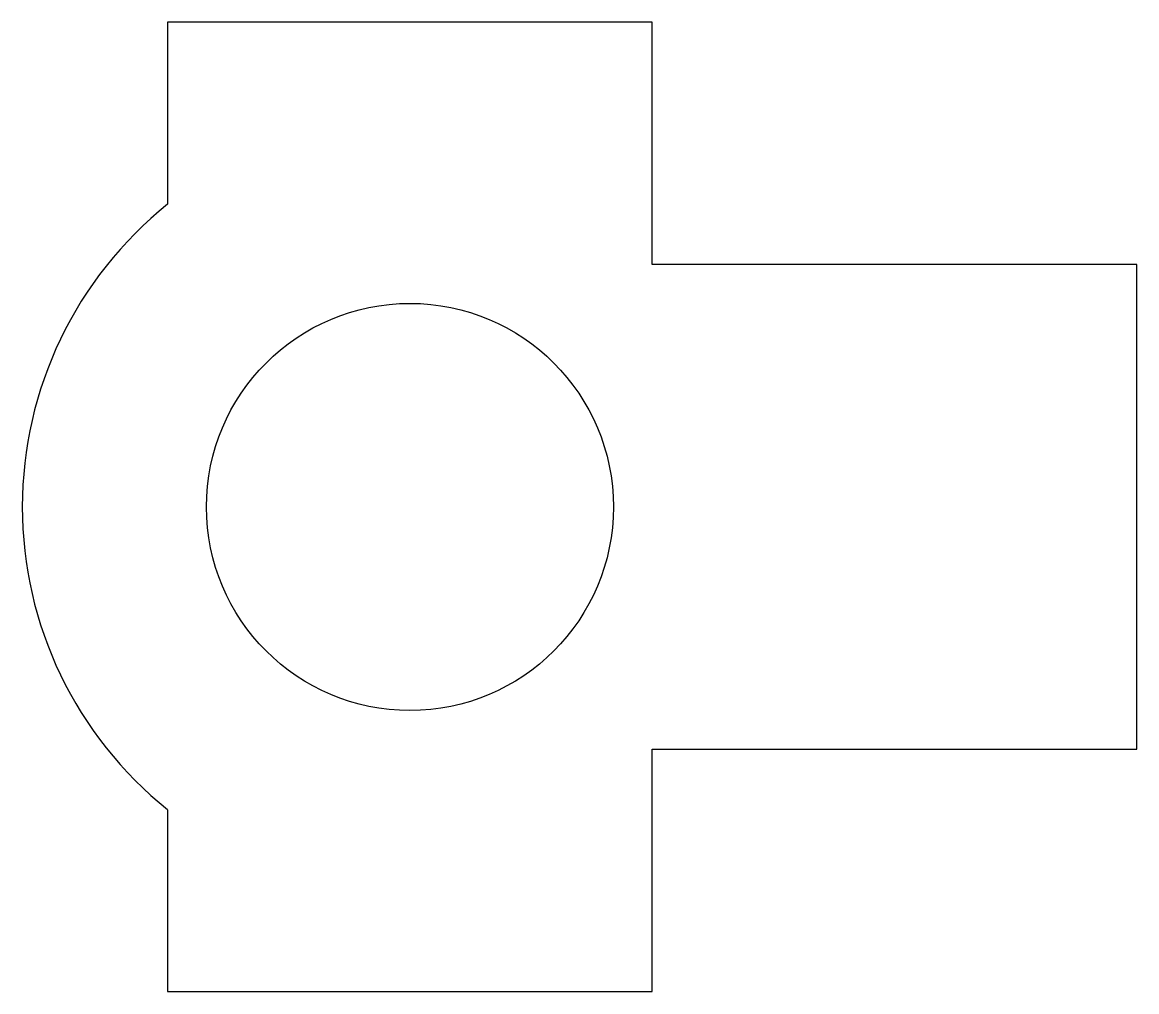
# Model space of a CAD drawing. Header units: millimetres. Extents: x -23.1 to -11.6, y -2.9 to 7.1.
import ezdxf

# ---------------------------------------------------------------- set-up
doc = ezdxf.new("R2010")
doc.units = ezdxf.units.MM

msp = doc.modelspace()

# ---------------------------------------------------------------- linework, layer by layer
at = {"color": 7, "linetype": 'Continuous', "lineweight": 25}
for p, q in [((-16.554, 7.095), (-21.554, 7.095)), ((-21.554, 7.095), (-21.554, 5.217)), ((-16.554, 4.595), (-16.554, 7.095)), ((-11.554, 4.595), (-16.554, 4.595)), ((-11.554, -0.405), (-11.554, 4.595)), ((-16.554, -2.905), (-16.554, -0.405)), ((-16.554, -0.405), (-11.554, -0.405)), ((-21.554, -1.028), (-21.554, -2.905)), ((-21.554, -2.905), (-16.554, -2.905))]:
    msp.add_line(p, q, dxfattribs=at)
msp.add_circle((-19.054, 2.095), 2.1, dxfattribs=at)
msp.add_arc((-19.054, 2.095), 4, 128.6822, 231.3178, dxfattribs=at)

doc.saveas('drawing.dxf')
